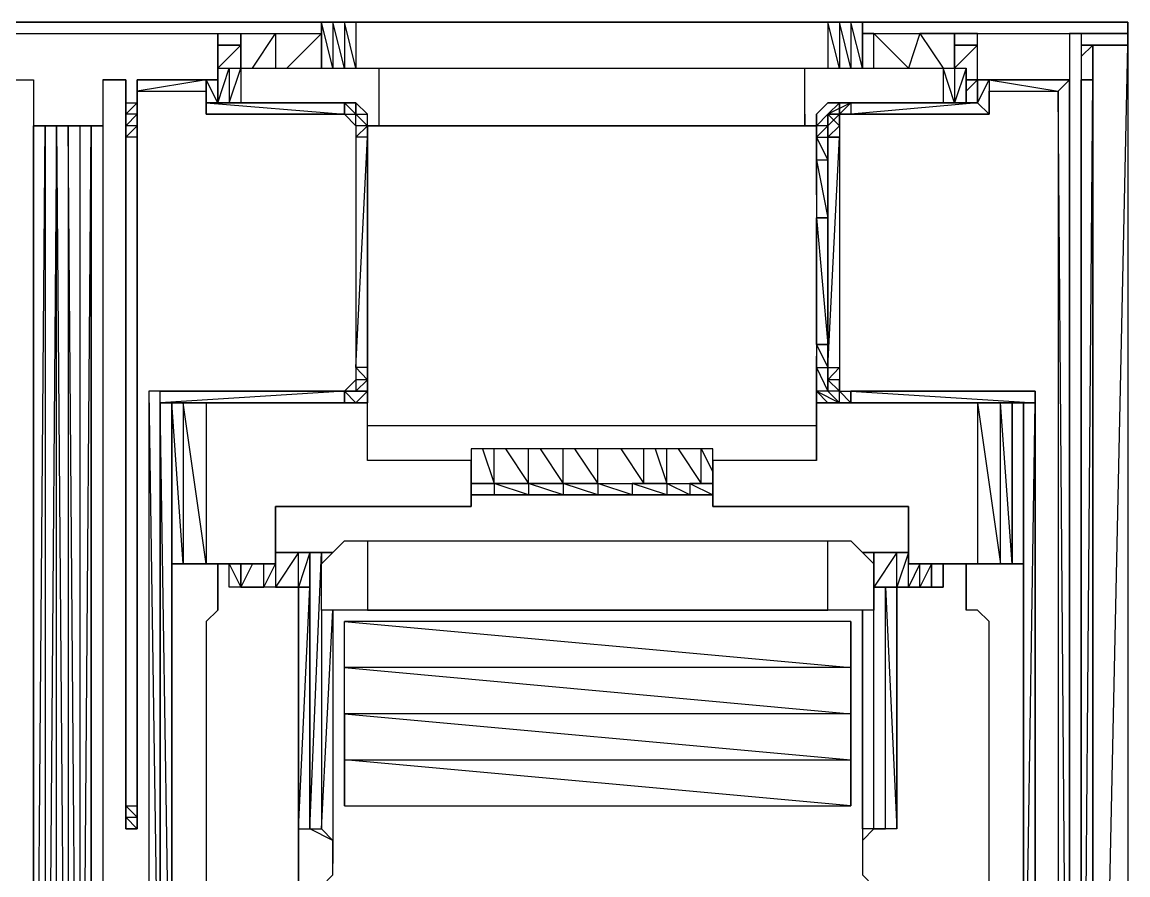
# Model space of a CAD drawing. Header units: millimetres. Extents: x -53 to 53, y -62 to 62.
# Drawn here: x 16.04 to 52.7, y 34.2 to 62.47 of the extents above; entities that cross this region are included whole.
import ezdxf

# ---------------------------------------------------------------- set-up
doc = ezdxf.new("R2010")
doc.units = ezdxf.units.MM

msp = doc.modelspace()

# ---------------------------------------------------------------- linework, layer by layer
at = {"extrusion": (0, -2e-16, -1), "elevation": 0, "flags": 128}
for points in [[(-25.965, 62.47), (-8.79, 62.47)], [(-25.965, 62.47), (-26.346, 62.47), (-26.346, 60.943), (-25.965, 62.47)], [(-26.346, 62.47), (-26.728, 62.47), (-26.728, 60.943), (-26.346, 62.47)], [(-27.11, 62.47), (-27.11, 60.943), (-26.728, 62.47)], [(-42.758, 62.47), (-43.14, 62.47), (-43.14, 60.943), (-42.758, 62.47)], [(-43.14, 62.47), (-43.521, 62.47), (-43.521, 60.943), (-43.14, 62.47)], [(-43.903, 62.47), (-43.903, 60.943), (-43.521, 62.47)], [(-52.704, 62.47), (-43.903, 62.47)], [(-52.704, 62.088), (-52.704, 62.47)], [(-22.53, 62.088), (-22.53, 60.943), (-22.53, 62.088)], [(-45.43, 60.943), (-44.285, 62.088), (-45.811, 62.088)], [(-22.911, 60.943), (-22.911, 59.798), (-22.53, 59.798)], [(-23.293, 59.798), (-22.911, 59.798), (-23.293, 60.943)], [(-46.575, 60.943), (-46.956, 60.943), (-46.956, 59.798), (-46.575, 60.943)], [(-47.338, 59.798), (-47.338, 60.943)], [(-22.148, 60.562), (-19.858, 60.18), (-19.858, 60.562)], [(-19.858, 60.562), (-22.53, 60.562)], [(-22.148, 59.417), (-22.148, 59.798), (-22.148, 60.562)], [(-22.148, 59.798), (-22.53, 59.798), (-22.148, 60.562)], [(-22.53, 59.798), (-22.53, 60.562)], [(-22.53, 59.798), (-22.53, 60.562)], [(-22.53, 59.798), (-22.53, 60.562)], [(-47.72, 60.562), (-47.72, 59.798)], [(-47.72, 60.562), (-47.72, 59.798)], [(-47.72, 59.798), (-47.72, 60.562)], [(-50.773, 60.562), (-47.72, 60.562)], [(-47.72, 60.562), (-50.773, 60.562), (-47.72, 60.562), (-50.773, 60.562)], [(-50.773, 60.562), (-48.101, 60.562), (-50.391, 60.18), (-50.773, 60.562)], [(-50.773, 13.19), (-50.773, 60.562)], [(-50.773, 13.19), (-50.773, 60.562)], [(-50.773, 13.19), (-50.773, 60.562)], [(-51.155, 60.562), (-51.155, 13.19), (-51.155, 60.562)], [(-51.155, 60.562), (-51.155, 36.876), (-51.155, 25.022)], [(-51.536, 13.19), (-51.536, 60.562)], [(-50.391, 13.19), (-50.773, 13.19), (-50.391, 60.18)], [(-19.476, 59.798), (-19.858, 59.798), (-19.476, 59.417)], [(-22.148, 59.798), (-26.728, 59.417), (-26.728, 59.798)], [(-26.728, 59.798), (-22.53, 59.798), (-26.728, 59.798)], [(-27.11, 59.798), (-26.728, 59.798)], [(-27.11, 59.798), (-27.11, 59.417), (-26.728, 59.798)], [(-26.728, 59.798), (-26.728, 59.417), (-27.11, 59.417), (-26.728, 59.798)], [(-27.11, 59.798), (-26.728, 59.798)], [(-27.11, 59.798), (-26.728, 59.798), (-27.11, 59.798)], [(-43.521, 59.798), (-42.758, 59.417), (-43.14, 59.417), (-43.14, 59.798)], [(-47.72, 59.798), (-43.521, 59.798), (-47.72, 59.798), (-43.521, 59.798)], [(-47.72, 59.798), (-43.521, 59.417), (-48.101, 59.417), (-47.72, 59.798)], [(-19.476, 59.417), (-19.476, 59.035), (-19.858, 59.417)], [(-26.728, 59.417), (-22.148, 59.417)], [(-42.758, 58.653), (-43.14, 59.035), (-42.758, 59.417), (-42.758, 58.653)], [(-42.758, 59.417), (-42.758, 59.035), (-43.14, 59.417)], [(-42.758, 59.035), (-42.758, 59.417)], [(-48.101, 59.417), (-43.521, 59.417)], [(-16.423, 11.259), (-16.805, 59.035), (-16.805, 11.259)], [(-16.805, 11.259), (-17.186, 11.259), (-17.186, 59.035)], [(-17.568, 11.259), (-17.95, 11.259), (-17.568, 59.035)], [(-18.331, 11.259), (-18.331, 59.035)], [(-19.476, 59.035), (-19.476, 58.653), (-19.858, 59.035)], [(-27.491, 59.035), (-27.491, 58.653), (-27.491, 59.035)], [(-42.376, 59.035), (-27.491, 59.035)], [(-27.491, 59.035), (-42.376, 59.035), (-42.376, 49.089), (-27.491, 49.089)], [(-42.376, 59.035), (-27.873, 59.035), (-41.995, 59.035)], [(-41.995, 59.035), (-27.873, 59.035)], [(-27.873, 59.035), (-41.995, 59.035)], [(-41.995, 59.035), (-27.873, 59.035)], [(-42.758, 59.035), (-42.376, 58.653), (-42.758, 58.653)], [(-42.758, 59.035), (-42.758, 58.653)], [(-27.11, 51.02), (-27.491, 58.653), (-27.11, 58.653)], [(-27.491, 51.02), (-27.491, 58.653)], [(-42.376, 58.653), (-42.758, 57.89), (-42.376, 57.89)], [(-42.758, 51.02), (-42.758, 58.653), (-42.758, 51.02)], [(-42.758, 58.653), (-42.758, 51.02)], [(-42.758, 51.02), (-43.14, 58.653), (-42.758, 58.653)], [(-42.376, 51.783), (-42.376, 55.982), (-42.758, 51.783)], [(-42.758, 55.982), (-42.376, 55.982)], [(-27.491, 51.02), (-27.491, 50.616)], [(-42.758, 50.616), (-42.758, 50.234), (-42.758, 51.02)], [(-42.758, 50.616), (-42.758, 51.02)], [(-42.758, 51.02), (-42.758, 50.234)], [(-27.491, 50.616), (-27.491, 50.234), (-27.491, 50.616)], [(-43.14, 50.234), (-43.521, 50.234), (-43.521, 49.852), (-43.14, 49.852), (-43.521, 49.852), (-43.14, 50.234), (-43.14, 50.616)], [(-26.728, 50.234), (-20.621, 49.852), (-20.621, 50.234)], [(-26.728, 49.852), (-26.728, 50.234), (-27.11, 49.852), (-26.728, 49.852), (-27.11, 49.852), (-26.728, 49.852)], [(-27.11, 50.234), (-26.728, 50.234), (-27.11, 50.234)], [(-27.491, 50.234), (-27.11, 49.852), (-27.491, 50.234)], [(-27.11, 49.852), (-27.491, 50.234)], [(-27.491, 50.234), (-27.491, 49.852), (-27.11, 49.852), (-27.491, 49.852)], [(-42.376, 49.852), (-42.758, 49.852), (-42.376, 50.234), (-43.14, 49.852), (-42.758, 49.852), (-43.14, 49.852)], [(-42.758, 50.234), (-43.14, 49.852)], [(-49.628, 50.234), (-43.521, 50.234), (-49.628, 49.852), (-49.628, 50.234)], [(-43.521, 49.852), (-43.521, 50.234)], [(-49.628, 24.64), (-49.628, 50.234), (-49.628, 24.64)], [(-49.628, 50.234), (-49.628, 24.258), (-49.628, 50.234)], [(-26.728, 49.852), (-20.621, 49.852)], [(-20.621, 24.64), (-20.621, 49.852)], [(-20.621, 49.852), (-20.621, 24.64), (-21.003, 24.64), (-20.621, 49.852)], [(-21.003, 49.852), (-21.385, 49.852)], [(-21.003, 24.64), (-21.003, 49.852)], [(-21.003, 49.852), (-21.003, 46.799)], [(-21.003, 49.852), (-21.003, 44.509), (-21.003, 49.852)], [(-26.728, 49.852), (-27.11, 49.852), (-26.728, 49.852)], [(-43.14, 49.852), (-43.521, 49.852)], [(-49.628, 49.852), (-43.521, 49.852), (-49.246, 49.852), (-49.628, 49.852)], [(-43.521, 49.852), (-49.246, 49.852)], [(-48.483, 49.852), (-49.246, 49.852)], [(-48.865, 44.509), (-48.865, 49.852)], [(-49.246, 49.852), (-49.246, 24.64), (-49.246, 49.852)], [(-49.246, 49.852), (-49.246, 24.64), (-49.246, 49.852)], [(-31.69, 47.181), (-32.835, 47.181), (-32.835, 46.799)], [(-32.835, 47.181), (-33.98, 47.181), (-33.98, 46.799)], [(-33.98, 47.181), (-35.125, 47.181), (-35.125, 46.799)], [(-35.125, 47.181), (-36.27, 47.181), (-36.27, 46.799)], [(-36.27, 47.181), (-37.415, 47.181), (-36.651, 47.181), (-37.415, 47.181), (-37.415, 46.799)], [(-37.415, 47.181), (-38.178, 47.181), (-38.178, 46.799)], [(-31.308, 46.799), (-30.926, 46.799), (-31.69, 46.799)], [(-32.453, 46.799), (-31.69, 46.799), (-32.835, 46.799)], [(-33.598, 46.799), (-32.835, 46.799), (-33.98, 46.799)], [(-34.743, 46.799), (-33.98, 46.799), (-35.125, 46.799)], [(-35.125, 46.799), (-36.27, 46.799), (-35.888, 46.799)], [(-36.27, 46.799), (-37.415, 46.799), (-37.033, 46.799)], [(-38.178, 46.799), (-37.415, 46.799)], [(-27.491, 42.982), (-25.965, 42.982), (-25.965, 44.509), (-26.728, 45.272), (-27.491, 45.272)], [(-27.491, 42.982), (-42.758, 42.982), (-42.758, 45.272), (-43.521, 45.272), (-44.285, 44.509), (-44.285, 42.982), (-42.758, 42.982)], [(-21.003, 44.891), (-21.003, 44.509)], [(-24.056, 43.746), (-24.438, 44.509), (-24.438, 44.891), (-24.438, 43.746)], [(-24.438, 43.746), (-25.201, 43.746), (-25.201, 44.891)], [(-24.438, 44.891), (-26.346, 44.891)], [(-25.201, 43.746), (-25.583, 43.746), (-25.583, 44.891)], [(-25.583, 43.746), (-25.583, 44.891)], [(-25.583, 35.731), (-25.583, 44.891), (-25.583, 35.731)], [(-25.965, 44.891), (-25.965, 44.509)], [(-43.903, 44.891), (-45.43, 44.891)], [(-44.285, 43.746), (-45.048, 43.746), (-45.048, 44.891)], [(-45.048, 43.746), (-45.43, 43.746), (-45.43, 44.891)], [(-21.003, 44.509), (-21.003, 24.64)], [(-22.53, 44.509), (-22.53, 42.982)], [(-22.911, 43.746), (-22.911, 44.509), (-23.293, 43.746)], [(-23.293, 43.746), (-23.293, 44.509)], [(-45.43, 43.746), (-45.811, 43.746), (-45.811, 44.509)], [(-45.811, 43.746), (-46.193, 43.746), (-46.193, 44.509)], [(-46.193, 43.746), (-46.575, 43.746), (-46.575, 44.509), (-46.575, 43.746)], [(-47.338, 44.509), (-47.338, 42.982)], [(-47.72, 44.509), (-48.483, 44.509)], [(-48.483, 44.509), (-48.865, 44.509)], [(-49.246, 44.509), (-48.865, 44.509)], [(-25.201, 43.746), (-25.201, 35.731), (-25.201, 43.746)], [(-25.201, 35.731), (-25.201, 43.746), (-25.201, 35.731)], [(-25.201, 43.746), (-25.201, 35.731)], [(-45.048, 35.731), (-45.048, 43.746)], [(-45.048, 35.731), (-45.048, 43.746), (-45.048, 35.731)], [(-43.903, 35.731), (-43.903, 42.982)], [(-43.521, 41.074), (-43.521, 39.547), (-43.521, 38.021), (-43.521, 36.494), (-43.521, 42.601)], [(-26.728, 39.547), (-26.728, 38.021), (-43.521, 38.021), (-43.521, 36.494), (-26.728, 38.021), (-26.728, 36.494), (-26.728, 38.021)], [(-19.858, 35.731), (-19.476, 35.731), (-19.476, 36.112), (-19.858, 36.112), (-19.476, 36.494), (-19.476, 36.112)], [(-25.201, 33.822), (-25.201, 35.731), (-25.201, 33.822)], [(-26.346, 35.349), (-25.583, 35.731), (-25.965, 35.731)]]:
    msp.add_lwpolyline(points, close=True, dxfattribs=at)
for points in [[(-43.903, 60.943), (-43.903, 62.47), (-43.521, 62.47), (-43.14, 62.47), (-42.758, 62.47), (-27.11, 62.47), (-26.728, 62.47), (-26.346, 62.47), (-25.965, 62.47), (-25.965, 60.943), (-25.965, 62.47)], [(-27.11, 62.47), (-42.758, 62.47), (-42.758, 60.943)], [(-12.225, 60.18), (-12.606, 60.562), (-12.606, 62.088), (-22.53, 62.088), (-22.53, 60.943)], [(-12.606, 62.088), (-22.53, 62.088)], [(-22.53, 62.088), (-23.293, 62.088), (-24.438, 62.088), (-25.965, 62.088)], [(-22.53, 60.943), (-23.293, 61.707), (-22.53, 61.707), (-23.293, 61.707), (-23.293, 60.943), (-23.293, 62.088), (-24.438, 62.088), (-24.438, 60.943)], [(-22.53, 62.088), (-23.293, 62.088), (-23.293, 61.707)], [(-23.675, 60.943), (-24.438, 62.088), (-25.965, 62.088), (-25.965, 60.943)], [(-25.965, 62.088), (-24.82, 60.943)], [(-43.903, 59.798), (-43.521, 59.798), (-47.72, 59.798), (-47.72, 60.562), (-47.72, 62.088), (-50.773, 62.088), (-51.155, 62.088), (-51.155, 60.562), (-51.155, 48.707)], [(-44.285, 60.943), (-44.285, 62.088), (-43.903, 62.088), (-44.285, 62.088), (-45.811, 62.088), (-46.956, 62.088), (-47.72, 62.088), (-46.956, 62.088), (-46.956, 61.707), (-46.956, 60.943), (-46.956, 62.088), (-45.811, 62.088), (-46.575, 60.943)], [(-47.338, 60.18), (-47.72, 60.562), (-47.72, 62.088), (-50.773, 62.088)], [(-51.155, 62.088), (-50.773, 62.088), (-50.773, 60.562), (-50.773, 13.19), (-50.391, 13.19)], [(-51.155, 61.325), (-51.536, 61.707), (-51.536, 60.562), (-51.536, 13.19), (-51.536, 7.442), (-51.536, 13.19), (-51.155, 13.19), (-51.536, 60.562), (-51.155, 60.562), (-51.536, 60.562), (-51.536, 61.707), (-51.155, 61.707), (-51.536, 61.707), (-52.704, 61.707), (-52.704, 62.088), (-51.155, 62.088), (-52.704, 62.088)], [(-52.704, 62.088), (-52.704, 61.707), (-52.704, 7.442), (-51.536, 7.442), (-51.536, 61.707), (-51.536, 48.707)], [(-47.72, 60.943), (-47.72, 61.707), (-46.956, 61.707), (-47.72, 61.707), (-46.956, 60.943)], [(-52.704, 61.707), (-52.704, 7.442), (-51.536, 7.442), (-52.704, 61.707), (-51.536, 61.707)], [(-22.53, 60.943), (-22.53, 59.798), (-22.53, 60.943), (-22.911, 60.943), (-23.293, 60.943), (-27.873, 60.943), (-41.995, 60.943), (-46.575, 60.943), (-46.956, 60.943), (-47.338, 60.943), (-46.956, 59.798), (-47.338, 59.798), (-47.338, 60.943)], [(-22.53, 59.798), (-22.53, 60.943), (-22.911, 60.943), (-23.293, 60.943), (-27.873, 60.943), (-41.995, 60.943)], [(-27.873, 60.943), (-27.873, 59.035)], [(-41.995, 59.417), (-41.995, 59.035), (-41.995, 60.943), (-46.575, 60.943), (-46.575, 59.798), (-46.956, 59.798)], [(-46.956, 60.943), (-47.338, 60.943), (-47.338, 59.798), (-46.956, 59.798), (-46.575, 59.798), (-43.14, 59.798), (-42.758, 59.798), (-42.376, 59.417), (-42.376, 59.035), (-42.376, 49.089), (-42.376, 47.944), (-42.376, 50.234), (-42.376, 47.944)], [(-15.278, 60.18), (-15.278, 35.731), (-15.66, 35.731), (-15.66, 60.562), (-16.423, 60.562), (-16.423, 11.259), (-4.95, 11.259)], [(-15.66, 35.731), (-15.66, 60.562), (-16.423, 60.562), (-16.423, 59.035)], [(-19.858, 35.731), (-19.476, 35.731), (-19.476, 60.562), (-18.713, 60.562), (-18.713, 59.035), (-16.423, 59.035)], [(-18.713, 60.562), (-18.713, 11.259), (-18.331, 11.259)], [(-18.713, 60.562), (-19.476, 60.562), (-19.476, 35.731), (-19.858, 35.731), (-19.858, 60.18), (-22.148, 60.18), (-22.148, 59.417), (-26.728, 59.417), (-27.11, 59.035), (-27.11, 58.653)], [(-19.476, 60.562), (-19.476, 59.798), (-19.858, 59.798)], [(-22.148, 60.562), (-19.858, 60.562), (-22.148, 60.562), (-22.53, 60.562), (-19.858, 60.562)], [(-19.858, 60.562), (-19.858, 60.18), (-19.858, 35.731)], [(-22.148, 60.562), (-22.148, 60.18), (-22.148, 59.417)], [(-47.72, 60.562), (-47.338, 60.562), (-47.72, 60.562), (-47.72, 59.798), (-48.101, 60.562), (-48.101, 59.417)], [(-47.72, 60.562), (-47.72, 59.798)], [(-47.72, 60.562), (-48.101, 60.562), (-48.101, 60.18), (-48.101, 59.417), (-48.101, 60.18), (-50.391, 60.18), (-50.391, 13.19), (-49.628, 13.19), (-49.628, 11.259)], [(-51.155, 36.876), (-51.155, 48.707), (-51.155, 60.562), (-51.155, 13.19), (-51.155, 60.562)], [(-48.101, 60.18), (-50.391, 60.18)], [(-27.11, 58.653), (-27.491, 59.035), (-27.11, 59.417), (-27.491, 59.035), (-27.491, 58.653), (-27.491, 59.035), (-27.11, 59.417), (-27.491, 59.035), (-27.11, 59.035), (-27.11, 59.417), (-26.728, 59.798), (-22.53, 59.798), (-26.728, 59.798)], [(-23.675, 59.798), (-22.53, 59.798), (-22.911, 59.798), (-23.293, 59.798), (-26.728, 59.798), (-23.293, 59.798)], [(-27.491, 59.035), (-42.376, 59.035), (-27.491, 59.035), (-27.491, 58.653), (-27.491, 59.035), (-27.11, 59.417), (-27.11, 59.798), (-26.728, 59.798)], [(-27.873, 59.417), (-27.873, 59.035), (-27.491, 59.035), (-27.491, 59.417), (-27.11, 59.798), (-26.728, 59.798)], [(-27.491, 47.944), (-27.491, 49.089), (-27.491, 59.035), (-42.376, 59.035), (-42.376, 59.417), (-42.758, 59.798), (-43.14, 59.798)], [(-42.758, 59.417), (-42.758, 59.035), (-42.376, 59.035), (-42.758, 59.417), (-43.14, 59.798), (-42.758, 59.798), (-43.14, 59.798), (-43.521, 59.798), (-43.14, 59.417), (-43.521, 59.417)], [(-46.575, 59.798), (-43.14, 59.798), (-42.758, 59.798), (-42.376, 59.417)], [(-43.521, 59.417), (-43.14, 59.417), (-43.14, 59.798), (-43.521, 59.798), (-43.14, 59.798), (-43.14, 59.417), (-42.758, 59.417), (-42.758, 59.035)], [(-43.521, 59.798), (-43.521, 59.417)], [(-47.72, 59.798), (-43.521, 59.798)], [(-44.666, 59.798), (-45.048, 59.798)], [(-47.338, 59.798), (-46.193, 59.798)], [(-27.11, 59.417), (-27.491, 59.417)], [(-42.376, 58.653), (-42.376, 59.035), (-42.376, 59.417)], [(-42.758, 59.035), (-42.758, 59.417), (-43.14, 59.417), (-43.14, 59.035), (-43.14, 59.417), (-43.521, 59.417)], [(-16.423, 11.259), (-16.423, 59.035), (-18.713, 59.035)], [(-17.186, 59.035), (-17.568, 11.259), (-17.186, 11.259)], [(-17.95, 59.035), (-17.95, 11.259), (-18.331, 59.035), (-18.331, 11.259)], [(-27.491, 59.035), (-27.491, 58.653)], [(-42.376, 53.31), (-42.376, 51.783), (-42.758, 51.02), (-42.758, 58.653), (-42.758, 59.035)], [(-42.758, 59.035), (-42.758, 58.653), (-43.14, 58.653), (-43.14, 51.02), (-43.14, 50.616), (-42.758, 50.616), (-43.14, 50.234)], [(-42.758, 58.653), (-43.14, 59.035), (-43.14, 58.653)], [(-19.858, 58.653), (-19.476, 58.653), (-19.476, 36.494), (-19.858, 36.494)], [(-42.376, 56.745), (-42.376, 57.89), (-42.376, 55.982)], [(-42.376, 57.89), (-42.758, 55.982)], [(-42.376, 51.783), (-42.758, 51.783)], [(-42.376, 51.783), (-42.376, 51.02), (-42.376, 51.402)], [(-27.491, 51.02), (-27.491, 50.616), (-27.11, 51.02), (-27.11, 50.616), (-26.728, 50.234), (-20.24, 50.234), (-20.24, 24.258), (-21.003, 24.258), (-21.003, 15.098), (-21.003, 14.335), (-21.385, 13.572), (-22.148, 13.19), (-22.911, 12.808), (-22.911, 12.427), (-29.781, 12.427), (-29.781, 11.259), (-30.163, 11.259)], [(-27.491, 51.02), (-27.491, 50.234), (-27.491, 50.616), (-27.11, 50.234), (-27.491, 50.616), (-27.11, 50.616), (-27.11, 50.234), (-27.491, 50.234), (-26.728, 50.234), (-26.728, 49.852), (-21.003, 49.852), (-20.621, 49.852), (-20.621, 24.64), (-20.621, 50.234)], [(-27.491, 51.02), (-27.11, 51.02)], [(-27.491, 51.02), (-27.491, 50.234), (-27.11, 49.852), (-27.491, 50.234), (-27.11, 49.852)], [(-27.491, 51.02), (-27.491, 50.234), (-27.491, 49.852)], [(-42.376, 50.234), (-42.376, 51.02), (-42.758, 50.234), (-43.14, 49.852)], [(-42.376, 51.02), (-42.758, 51.02), (-42.758, 50.234)], [(-42.758, 51.02), (-43.14, 51.02), (-42.758, 50.616), (-43.14, 50.234), (-42.758, 50.234), (-43.14, 49.852), (-43.14, 50.234), (-43.521, 50.234), (-49.628, 50.234)], [(-26.728, 50.234), (-20.621, 50.234), (-20.24, 50.234), (-20.621, 24.64), (-20.24, 24.258)], [(-27.491, 50.234), (-27.11, 49.852)], [(-42.758, 50.234), (-42.376, 50.234)], [(-48.483, 44.509), (-48.483, 49.852), (-47.72, 49.852), (-42.758, 49.852), (-42.376, 49.852), (-42.376, 50.234), (-42.376, 49.852), (-42.758, 49.852), (-47.72, 49.852), (-47.72, 44.509), (-45.43, 44.509), (-47.72, 44.509)], [(-43.14, 49.852), (-42.758, 50.234)], [(-20.621, 24.64), (-21.003, 24.258), (-21.003, 24.64), (-21.003, 49.852)], [(-21.003, 49.852), (-26.728, 49.852), (-27.11, 49.852)], [(-21.003, 49.852), (-21.003, 24.64), (-21.385, 24.64), (-21.385, 15.098), (-21.385, 24.64)], [(-22.148, 49.852), (-22.148, 44.509), (-21.385, 49.852), (-22.148, 49.852), (-27.11, 49.852), (-22.148, 49.852), (-21.385, 49.852), (-21.385, 44.509), (-21.003, 49.852), (-21.003, 44.509), (-21.385, 44.509), (-22.148, 44.509), (-24.438, 44.509), (-24.438, 46.417), (-30.926, 46.417), (-30.926, 47.944)], [(-30.926, 48.326), (-30.926, 47.944), (-30.926, 46.417), (-24.438, 46.417), (-24.438, 44.509), (-22.148, 44.509), (-21.385, 44.509), (-21.003, 44.509), (-21.003, 49.852)], [(-26.728, 49.852), (-27.11, 49.852)], [(-27.11, 49.852), (-27.491, 49.852)], [(-43.14, 49.852), (-43.521, 49.852), (-42.758, 49.852)], [(-48.865, 44.509), (-48.483, 49.852), (-47.72, 49.852), (-48.483, 44.509)], [(-48.865, 49.852), (-48.865, 44.509)], [(-49.246, 49.852), (-49.246, 24.64), (-49.628, 49.852), (-49.628, 24.64)], [(-42.376, 49.089), (-42.376, 47.944), (-38.941, 47.944), (-38.941, 48.326), (-30.926, 48.326), (-30.926, 47.944), (-27.491, 47.944), (-27.491, 49.089)], [(-38.941, 47.944), (-38.941, 46.417), (-45.43, 46.417), (-45.43, 44.509), (-45.43, 46.417), (-38.941, 46.417), (-38.941, 47.944), (-38.941, 48.326), (-30.926, 48.326), (-30.926, 47.181), (-31.69, 47.181), (-30.926, 47.181), (-31.69, 47.181), (-31.69, 46.799), (-30.926, 46.799), (-38.941, 46.799), (-38.178, 46.799), (-38.941, 46.799), (-30.926, 46.799)], [(-31.308, 48.326), (-31.69, 47.181), (-31.69, 48.326)], [(-32.071, 48.326), (-32.835, 47.181), (-32.835, 48.326)], [(-33.216, 48.326), (-33.98, 47.181), (-33.98, 48.326)], [(-34.361, 48.326), (-35.125, 47.181), (-35.125, 48.326)], [(-35.888, 48.326), (-36.651, 47.181), (-36.651, 48.326)], [(-37.033, 48.326), (-37.415, 47.181), (-37.415, 48.326)], [(-37.796, 48.326), (-38.56, 47.181), (-38.56, 48.326), (-38.941, 47.562)], [(-32.835, 47.181), (-31.69, 47.181)], [(-33.98, 47.181), (-32.835, 47.181)], [(-35.125, 47.181), (-33.98, 47.181)], [(-35.125, 47.181), (-36.651, 47.181), (-36.27, 47.181)], [(-37.415, 47.181), (-38.56, 47.181), (-38.178, 47.181)], [(-38.941, 47.181), (-38.56, 47.181), (-38.941, 47.181), (-38.178, 47.181), (-38.941, 46.799)], [(-25.965, 44.509), (-26.728, 45.272), (-27.491, 45.272), (-42.758, 45.272), (-43.521, 45.272), (-44.285, 44.509), (-44.285, 42.982), (-42.758, 42.982)], [(-27.491, 45.272), (-42.758, 45.272)], [(-25.583, 44.891), (-25.583, 43.746), (-25.201, 43.746), (-24.438, 43.746), (-24.056, 43.746), (-23.293, 43.746), (-22.911, 43.746)], [(-24.438, 44.509), (-24.438, 44.891)], [(-25.201, 35.731), (-25.583, 43.746), (-25.583, 35.731), (-25.965, 44.891)], [(-44.285, 43.746), (-44.285, 44.891), (-44.285, 44.127)], [(-22.911, 43.746), (-22.911, 44.509)], [(-23.675, 44.509), (-23.293, 43.746), (-24.056, 43.746), (-24.056, 44.509)], [(-27.491, 42.982), (-25.965, 42.982), (-25.965, 44.509)], [(-46.193, 44.509), (-46.193, 43.746)], [(-44.285, 35.731), (-44.666, 35.731), (-44.285, 35.731), (-43.903, 35.731), (-43.903, 35.349), (-44.285, 35.731), (-44.285, 43.746)], [(-46.193, 43.746), (-45.811, 43.746), (-45.43, 43.746), (-45.048, 43.746), (-44.285, 43.746)], [(-45.048, 35.731), (-44.666, 35.731), (-44.666, 43.746), (-45.048, 35.731), (-45.048, 43.746)], [(-22.53, 42.982), (-22.148, 42.601), (-22.148, 42.219), (-22.148, 28.457), (-22.148, 28.075), (-22.53, 27.693), (-22.53, 27.312)], [(-22.53, 42.982), (-22.148, 42.601), (-22.148, 42.219), (-22.148, 28.457)], [(-25.965, 42.982), (-25.965, 35.731), (-26.346, 42.982), (-26.346, 35.349)], [(-41.231, 12.808), (-41.231, 13.19), (-41.231, 13.953), (-42.758, 13.953), (-43.903, 13.953), (-45.048, 13.953), (-45.811, 13.953), (-46.575, 13.953), (-46.956, 14.335), (-47.338, 14.717), (-47.338, 15.48), (-47.338, 27.312), (-47.72, 27.693), (-48.101, 28.075), (-48.101, 28.457), (-48.101, 42.219), (-48.101, 42.601), (-47.72, 42.982), (-47.338, 42.982)], [(-43.903, 42.982), (-43.903, 35.349), (-43.903, 34.586)], [(-48.101, 28.457), (-48.101, 42.219), (-48.101, 42.601), (-47.72, 42.982), (-47.338, 42.982)], [(-26.728, 36.494), (-43.521, 36.494), (-43.521, 42.601), (-26.728, 42.601)], [(-26.728, 39.547), (-43.521, 38.021), (-43.521, 39.547), (-26.728, 39.547), (-26.728, 41.074), (-43.521, 39.547), (-43.521, 41.074), (-26.728, 41.074), (-26.728, 42.601), (-43.521, 41.074), (-43.521, 42.601)], [(-26.728, 39.547), (-26.728, 41.074), (-26.728, 42.601)], [(-25.201, 35.731), (-25.583, 35.731), (-25.965, 35.731), (-26.346, 35.349)], [(-43.903, 35.731), (-43.903, 35.349), (-43.903, 34.586), (-43.903, 34.204), (-44.285, 33.822), (-45.048, 33.822), (-45.048, 26.93), (-43.521, 26.93), (-43.14, 26.93), (-43.14, 26.548), (-43.14, 25.785), (-43.14, 21.968), (-43.14, 21.205), (-43.14, 20.823), (-43.521, 20.823), (-45.048, 20.823)], [(-27.11, 26.548), (-26.728, 26.93), (-25.201, 26.93), (-25.201, 33.822), (-25.965, 33.822), (-26.346, 34.204), (-26.346, 34.586), (-26.346, 35.349), (-26.346, 34.586)]]:
    msp.add_lwpolyline(points, dxfattribs=at)

doc.saveas('drawing.dxf')
